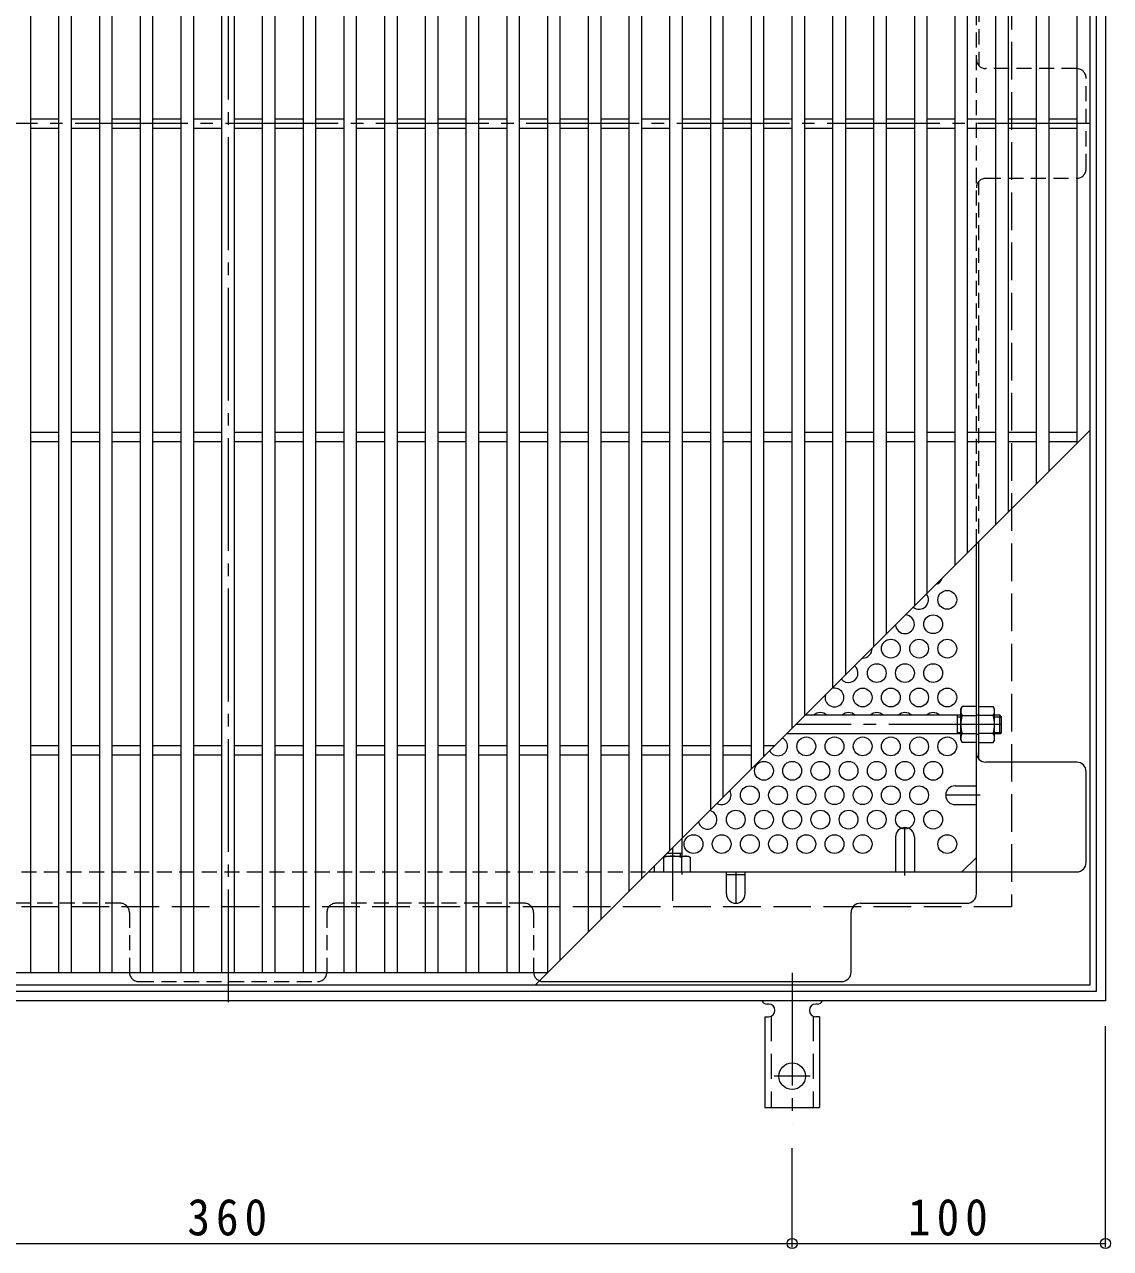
# Model space of a CAD drawing. Units: millimetres at full size, sheet at 1:4. Extents: x -912 to 1076, y -781 to 765.
# Drawn here: x -559.7 to -213.1, y -15.8 to 374.7 of the extents above; entities that cross this region are included whole.
import ezdxf

# ---------------------------------------------------------------- set-up
doc = ezdxf.new("R2010")
doc.units = ezdxf.units.MM
doc.header["$LTSCALE"] = 4
doc.header["$PDMODE"] = 32
doc.header["$PDSIZE"] = 3.2
for name, pattern in [('CHAIN1', [8, 5, -1, 1, -1]), ('CHAIN2', [12, 9, -1, 1, -1]), ('DASHED1', [1.8, 1.2, -0.6]), ('DASHED2', [3, 2, -1]), ('DASHED3', [4, 3, -1])]:
    doc.linetypes.add(name, pattern=pattern)
for name, color, linetype, lineweight in [('A-1_躯体', 2, 'Continuous', 9), ('A-2_仕上', 3, 'Continuous', 9), ('A-4_その他', 7, 'Continuous', 9), ('A-6_寸法', 2, 'Continuous', 9), ('A-7_ハッチ', 2, 'Continuous', 9), ('A-8_記号', 2, 'Continuous', 9), ('A-A_ﾊｯﾁ-ﾜｸ', 3, 'Continuous', 9), ('A-B_ﾊｯﾁ', 2, 'Continuous', 9), ('A-E_補助線', 3, 'Continuous', 9)]:
    doc.layers.add(name, color=color, linetype=linetype, lineweight=lineweight)
doc.styles.add('ＭＳ ゴシック', font='')
doc.styles.get('ＭＳ ゴシック').set_extended_font_data('MS Gothic')

msp = doc.modelspace()

# ---------------------------------------------------------------- linework, layer by layer
at = {"layer": 'A-1_躯体'}
for p, q in [((-214.713, 623.162), (-214.713, 63.162)), ((-217.713, 620.162), (-217.713, 66.162)), ((-214.713, 63.162), (-774.713, 63.162)), ((-217.713, 66.162), (-771.713, 66.162))]:
    msp.add_line(p, q, dxfattribs=at)
at = {"layer": 'A-1_躯体', "linetype": 'DASHED3'}
for p, q in [((-244.713, 593.161), (-244.713, 93.162)), ((-244.713, 93.162), (-744.713, 93.162))]:
    msp.add_line(p, q, dxfattribs=at)
at = {"layer": 'A-2_仕上'}
for p, q in [((-219.713, 618.162), (-219.713, 68.162)), ((-557.713, 72.162), (-557.713, 614.161)), ((-548.713, 72.162), (-548.713, 614.161)), ((-544.713, 72.162), (-544.713, 614.161)), ((-535.713, 72.162), (-535.713, 614.161)), ((-531.713, 72.162), (-531.713, 614.161)), ((-522.713, 72.162), (-522.713, 614.161)), ((-518.713, 72.162), (-518.713, 614.161)), ((-509.713, 72.162), (-509.713, 614.161)), ((-505.713, 72.162), (-505.713, 614.161)), ((-496.713, 72.162), (-496.713, 614.161)), ((-492.713, 72.162), (-492.713, 614.161)), ((-483.713, 72.162), (-483.713, 614.161)), ((-479.713, 72.162), (-479.713, 614.161)), ((-470.713, 72.162), (-470.713, 614.161)), ((-466.713, 72.162), (-466.713, 614.161)), ((-457.713, 72.162), (-457.713, 614.161)), ((-453.713, 72.162), (-453.713, 614.161)), ((-444.713, 72.162), (-444.713, 614.161)), ((-440.713, 72.162), (-440.713, 614.161)), ((-431.713, 72.162), (-431.713, 614.161)), ((-427.713, 72.162), (-427.713, 614.161)), ((-418.713, 72.162), (-418.713, 614.161)), ((-414.713, 72.162), (-414.713, 614.161)), ((-405.713, 72.162), (-405.713, 614.161)), ((-401.713, 72.162), (-401.713, 614.161)), ((-392.713, 72.162), (-392.713, 614.161)), ((-388.713, 76.162), (-388.713, 614.161)), ((-379.713, 85.162), (-379.713, 614.161)), ((-375.713, 89.162), (-375.713, 614.161)), ((-366.713, 98.162), (-366.713, 614.161)), ((-362.713, 102.162), (-362.713, 614.161)), ((-353.713, 111.162), (-353.713, 614.161)), ((-349.713, 115.162), (-349.713, 614.161)), ((-340.713, 124.162), (-340.713, 614.161)), ((-336.713, 128.162), (-336.713, 614.161)), ((-327.713, 137.162), (-327.713, 614.161)), ((-323.713, 141.162), (-323.713, 614.161)), ((-314.713, 150.162), (-314.713, 614.161)), ((-310.713, 154.162), (-310.713, 614.161)), ((-301.713, 163.162), (-301.713, 614.161)), ((-297.713, 614.161), (-297.713, 167.162)), ((-288.713, 614.161), (-288.713, 176.162)), ((-284.713, 614.161), (-284.713, 180.162)), ((-275.713, 614.161), (-275.713, 189.162)), ((-271.713, 614.161), (-271.713, 193.162)), ((-262.713, 202.163), (-262.713, 614.161)), ((-258.713, 206.163), (-258.713, 614.161)), ((-249.713, 215.163), (-249.713, 614.161)), ((-245.713, 219.163), (-245.713, 614.161)), ((-236.713, 228.163), (-236.713, 614.161)), ((-232.713, 232.163), (-232.713, 614.161)), ((-223.713, 241.162), (-223.713, 614.161)), ((-557.713, 344.662), (-548.713, 344.662)), ((-544.713, 344.662), (-535.713, 344.662)), ((-531.713, 344.662), (-522.713, 344.662)), ((-518.713, 344.662), (-509.713, 344.662)), ((-505.713, 344.662), (-496.713, 344.662)), ((-492.713, 344.662), (-483.713, 344.662)), ((-479.713, 344.662), (-470.713, 344.662)), ((-466.713, 344.662), (-457.713, 344.662)), ((-453.713, 344.662), (-444.713, 344.662)), ((-440.713, 344.662), (-431.713, 344.662)), ((-427.713, 344.662), (-418.713, 344.662)), ((-414.713, 344.662), (-405.713, 344.662)), ((-401.713, 344.662), (-392.713, 344.662)), ((-388.713, 344.662), (-379.713, 344.662)), ((-375.713, 344.662), (-366.713, 344.662)), ((-362.713, 344.662), (-353.713, 344.662)), ((-349.713, 344.662), (-340.713, 344.662)), ((-336.713, 344.662), (-327.713, 344.662)), ((-323.713, 344.662), (-314.713, 344.662)), ((-310.713, 344.662), (-301.713, 344.662)), ((-297.713, 344.662), (-288.713, 344.662)), ((-284.713, 344.662), (-275.713, 344.662)), ((-271.713, 344.662), (-262.713, 344.662)), ((-258.713, 344.662), (-249.713, 344.662)), ((-245.713, 344.662), (-236.713, 344.662)), ((-232.713, 344.662), (-223.712, 344.662)), ((-557.713, 341.662), (-548.713, 341.662)), ((-544.713, 341.662), (-535.713, 341.662)), ((-531.713, 341.662), (-522.713, 341.662)), ((-518.713, 341.662), (-509.713, 341.662)), ((-505.713, 341.662), (-496.713, 341.662)), ((-492.713, 341.662), (-483.713, 341.662)), ((-479.713, 341.662), (-470.713, 341.662)), ((-466.713, 341.662), (-457.713, 341.662)), ((-453.713, 341.662), (-444.713, 341.662)), ((-440.713, 341.662), (-431.713, 341.662)), ((-427.713, 341.662), (-418.713, 341.662)), ((-414.713, 341.662), (-405.713, 341.662)), ((-401.713, 341.662), (-392.713, 341.662)), ((-388.713, 341.662), (-379.713, 341.662)), ((-375.713, 341.662), (-366.713, 341.662)), ((-362.713, 341.662), (-353.713, 341.662)), ((-349.713, 341.662), (-340.713, 341.662)), ((-336.713, 341.662), (-327.713, 341.662)), ((-323.713, 341.662), (-314.713, 341.662)), ((-310.713, 341.662), (-301.713, 341.662)), ((-297.713, 341.662), (-288.713, 341.662)), ((-284.713, 341.662), (-275.713, 341.662)), ((-271.713, 341.662), (-262.713, 341.662)), ((-258.713, 341.662), (-249.713, 341.662)), ((-245.713, 341.662), (-236.713, 341.662)), ((-232.713, 341.662), (-223.712, 341.662)), ((-557.713, 244.662), (-548.713, 244.662)), ((-544.713, 244.662), (-535.713, 244.662)), ((-531.713, 244.662), (-522.713, 244.662)), ((-518.713, 244.662), (-509.713, 244.662)), ((-505.713, 244.662), (-496.713, 244.662)), ((-492.713, 244.662), (-483.713, 244.662)), ((-479.713, 244.662), (-470.713, 244.662)), ((-466.713, 244.662), (-457.713, 244.662)), ((-453.713, 244.662), (-444.713, 244.662)), ((-440.713, 244.662), (-431.713, 244.662)), ((-427.713, 244.662), (-418.713, 244.662)), ((-414.713, 244.662), (-405.713, 244.662)), ((-401.713, 244.662), (-392.713, 244.662)), ((-388.713, 244.662), (-379.713, 244.662)), ((-375.713, 244.662), (-366.713, 244.662)), ((-362.713, 244.662), (-353.713, 244.662)), ((-349.713, 244.662), (-340.713, 244.662)), ((-336.713, 244.662), (-327.713, 244.662)), ((-323.713, 244.662), (-314.713, 244.662)), ((-310.713, 244.662), (-301.713, 244.662)), ((-297.713, 244.662), (-288.713, 244.662)), ((-284.713, 244.662), (-275.713, 244.662)), ((-271.713, 244.662), (-262.713, 244.662)), ((-258.713, 244.662), (-249.713, 244.662)), ((-245.713, 244.662), (-236.713, 244.662)), ((-232.713, 244.662), (-223.712, 244.662)), ((-557.713, 241.662), (-548.713, 241.662)), ((-544.713, 241.662), (-535.713, 241.662)), ((-531.713, 241.662), (-522.713, 241.662)), ((-518.713, 241.662), (-509.713, 241.662)), ((-505.713, 241.662), (-496.713, 241.662)), ((-492.713, 241.662), (-483.713, 241.662)), ((-479.713, 241.662), (-470.713, 241.662)), ((-466.713, 241.662), (-457.713, 241.662)), ((-453.713, 241.662), (-444.713, 241.662)), ((-440.713, 241.662), (-431.713, 241.662)), ((-427.713, 241.662), (-418.713, 241.662)), ((-414.713, 241.662), (-405.713, 241.662)), ((-401.713, 241.662), (-392.713, 241.662)), ((-388.713, 241.662), (-379.713, 241.662)), ((-375.713, 241.662), (-366.713, 241.662)), ((-362.713, 241.662), (-353.713, 241.662)), ((-349.713, 241.662), (-340.713, 241.662)), ((-336.713, 241.662), (-327.713, 241.662)), ((-323.713, 241.662), (-314.713, 241.662)), ((-310.713, 241.662), (-301.713, 241.662)), ((-297.713, 241.662), (-288.713, 241.662)), ((-284.713, 241.662), (-275.713, 241.662)), ((-271.713, 241.662), (-262.713, 241.662)), ((-258.713, 241.662), (-249.713, 241.662)), ((-245.713, 241.662), (-236.713, 241.662)), ((-232.713, 241.662), (-223.712, 241.662)), ((-557.713, 144.662), (-548.713, 144.662)), ((-544.713, 144.662), (-535.713, 144.662)), ((-531.713, 144.662), (-522.713, 144.662)), ((-518.713, 144.662), (-509.713, 144.662)), ((-505.713, 144.662), (-496.713, 144.662)), ((-492.713, 144.662), (-483.713, 144.662)), ((-479.713, 144.662), (-470.713, 144.662)), ((-466.713, 144.662), (-457.713, 144.662)), ((-453.713, 144.662), (-444.713, 144.662)), ((-440.713, 144.662), (-431.713, 144.662)), ((-427.713, 144.662), (-418.713, 144.662)), ((-414.713, 144.662), (-405.713, 144.662)), ((-401.713, 144.662), (-392.713, 144.662)), ((-388.713, 144.662), (-379.713, 144.662)), ((-375.713, 144.662), (-366.713, 144.662)), ((-362.713, 144.662), (-353.713, 144.662)), ((-349.713, 144.662), (-340.713, 144.662)), ((-336.713, 144.662), (-327.713, 144.662)), ((-323.713, 144.662), (-320.213, 144.662)), ((-557.713, 141.662), (-548.713, 141.662)), ((-544.713, 141.662), (-535.713, 141.662)), ((-531.713, 141.662), (-522.713, 141.662)), ((-518.713, 141.662), (-509.713, 141.662)), ((-505.713, 141.662), (-496.713, 141.662)), ((-492.713, 141.662), (-483.713, 141.662)), ((-479.713, 141.662), (-470.713, 141.662)), ((-466.713, 141.662), (-457.713, 141.662)), ((-453.713, 141.662), (-444.713, 141.662)), ((-440.713, 141.662), (-431.713, 141.662)), ((-427.713, 141.662), (-418.713, 141.662)), ((-414.713, 141.662), (-405.713, 141.662)), ((-401.713, 141.662), (-392.713, 141.662)), ((-388.713, 141.662), (-379.713, 141.662)), ((-375.713, 141.662), (-366.713, 141.662)), ((-362.713, 141.662), (-353.713, 141.662)), ((-349.713, 141.662), (-340.713, 141.662)), ((-336.713, 141.662), (-327.713, 141.662)), ((-323.713, 141.662), (-323.214, 141.662)), ((-392.714, 72.162), (-769.713, 72.162)), ((-219.713, 68.162), (-769.713, 68.162))]:
    msp.add_line(p, q, dxfattribs=at)
at = {"layer": 'A-4_その他'}
for p, q in [((-214.713, -15.415), (-214.713, 55.162)), ((-314.713, -15.415), (-314.713, 16.162)), ((-674.712, -14.215), (-314.713, -14.215)), ((-314.713, -14.215), (-214.713, -14.215))]:
    msp.add_line(p, q, dxfattribs=at)
for p in [(-314.713, -14.215), (-214.713, -14.215)]:
    msp.add_point(p, dxfattribs=at)
at = {"layer": 'A-6_寸法'}
for centre in [(-265.213, 191.175), (-269.713, 183.38), (-283.213, 175.586), (-274.213, 175.586), (-265.213, 175.586), (-287.713, 167.792), (-278.713, 167.792), (-269.713, 167.792), (-292.213, 159.998), (-283.213, 159.998), (-274.213, 159.998), (-265.213, 159.998), (-310.213, 144.409), (-301.213, 144.409), (-292.213, 144.409), (-283.213, 144.409), (-274.213, 144.409), (-265.213, 144.409), (-323.713, 136.615), (-314.713, 136.615), (-305.713, 136.615), (-296.713, 136.615), (-287.713, 136.615), (-278.713, 136.615), (-269.713, 136.615), (-328.213, 128.821), (-319.213, 128.821), (-310.213, 128.821), (-301.213, 128.821), (-292.213, 128.821), (-283.213, 128.821), (-274.213, 128.821), (-332.713, 121.027), (-323.713, 121.027), (-314.713, 121.027), (-305.713, 121.027), (-296.713, 121.027), (-287.713, 121.027), (-278.713, 121.027), (-269.713, 121.027), (-346.213, 113.232), (-337.213, 113.232), (-328.213, 113.232), (-319.213, 113.232), (-310.213, 113.232), (-301.213, 113.232), (-292.213, 113.232), (-265.213, 113.232)]:
    msp.add_circle(centre, 3, dxfattribs=at)
for centre, start, end in [((-269.713, 198.969), 288.78971, 341.21029), ((-274.213, 191.175), 231.93377, 38.06623), ((-278.713, 183.38), 184.02458, 85.97542), ((-292.213, 175.586), 268.56112, 1.43888), ((-296.713, 167.792), 219.99003, 50.00997), ((-301.213, 159.998), 165.25559, 104.74441), ((-305.713, 152.204), 45.92, 134.08), ((-296.713, 152.204), 45.92, 134.08), ((-287.713, 152.204), 45.92, 134.08), ((-278.713, 152.204), 45.92, 134.08), ((-269.713, 152.204), 45.92, 134.08), ((-319.213, 144.409), 207.81966, 62.18034), ((-337.213, 128.821), 240.8444, 29.1556), ((-341.713, 121.027), 194.77273, 75.22727)]:
    msp.add_arc(centre, 3, start, end, dxfattribs=at)
at = {"layer": 'A-7_ハッチ', "linetype": 'CHAIN2'}
for p, q in [((-494.713, 626.759), (-494.713, 59.565)), ((-219.556, 343.162), (-769.438, 343.162))]:
    msp.add_line(p, q, dxfattribs=at)
at = {"layer": 'A-7_ハッチ', "linetype": 'DASHED1'}
for p, q in [((-255.913, 208.963), (-255.913, 588.966)), ((-255.113, 546.009), (-255.113, 361.623)), ((-223.909, 360.663), (-252.913, 360.663)), ((-220.909, 328.662), (-220.909, 357.663)), ((-255.113, 140.32), (-255.113, 324.701)), ((-252.913, 325.662), (-223.909, 325.662)), ((-255.113, 154.359), (-255.913, 154.359)), ((-255.113, 148.159), (-255.913, 148.159)), ((-733.513, 104.359), (-360.517, 104.359)), ((-349.913, 104.359), (-349.913, 103.559)), ((-529.213, 94.359), (-589.213, 94.359)), ((-400.213, 94.359), (-460.213, 94.359)), ((-526.213, 91.359), (-526.213, 72.359)), ((-463.213, 91.359), (-463.213, 72.359)), ((-397.213, 91.359), (-397.213, 72.359)), ((-523.213, 69.359), (-466.213, 69.359))]:
    msp.add_line(p, q, dxfattribs=at)
at = {"layer": 'A-7_ハッチ'}
for p, q in [((-255.913, 97.359), (-255.913, 208.963)), ((-255.113, 140.32), (-255.113, 209.763)), ((-223.909, 139.36), (-252.913, 139.36)), ((-220.909, 107.359), (-220.909, 136.36)), ((-260.525, 104.359), (-255.913, 108.971)), ((-360.517, 104.359), (-223.909, 104.359)), ((-335.713, 103.559), (-329.713, 103.559)), ((-292.914, 94.359), (-258.913, 94.359)), ((-295.914, 72.359), (-295.914, 91.359)), ((-394.213, 69.359), (-298.914, 69.359))]:
    msp.add_line(p, q, dxfattribs=at)
at = {"layer": 'A-7_ハッチ', "linetype": 'DASHED1'}
for centre, start, end in [((-252.913, 363.663), 180, 270), ((-223.909, 357.663), 0, 90), ((-223.909, 328.662), 270, 0), ((-252.913, 322.662), 90, 180), ((-529.213, 91.359), 0, 90), ((-460.213, 91.359), 90, 180), ((-400.213, 91.359), 0, 90), ((-523.213, 72.359), 180, 270), ((-466.213, 72.359), 270, 0), ((-394.213, 72.359), 180, 248.56473)]:
    msp.add_arc(centre, 3, start, end, dxfattribs=at)
at = {"layer": 'A-7_ハッチ'}
for centre, start, end in [((-252.913, 142.36), 180, 270), ((-223.909, 136.36), 0, 90), ((-223.909, 107.359), 270, 0), ((-292.914, 91.359), 90, 180), ((-258.913, 97.359), 270, 0), ((-298.914, 72.359), 270, 0), ((-394.213, 72.359), 248.56473, 270)]:
    msp.add_arc(centre, 3, start, end, dxfattribs=at)
at = {"layer": 'A-8_記号'}
for p, q in [((-262.713, 131.821), (-255.913, 131.821)), ((-262.713, 125.821), (-255.913, 125.821)), ((-281.713, 115.509), (-281.713, 104.359)), ((-275.713, 115.509), (-275.713, 104.359)), ((-335.713, 97.359), (-335.713, 104.359)), ((-329.713, 97.359), (-329.713, 104.359))]:
    msp.add_line(p, q, dxfattribs=at)
at = {"layer": 'A-8_記号', "linetype": 'CHAIN1'}
for p, q in [((-254.713, 128.821), (-265.713, 128.821)), ((-278.713, 103.159), (-278.713, 118.509)), ((-332.713, 104.359), (-332.713, 94.359))]:
    msp.add_line(p, q, dxfattribs=at)
at = {"layer": 'A-8_記号'}
for centre, start, end in [((-262.713, 128.821), 90, 270), ((-278.713, 115.509), 0, 180), ((-332.713, 97.359), 180, 0)]:
    msp.add_arc(centre, 3, start, end, dxfattribs=at)
at = {"layer": 'A-A_ﾊｯﾁ-ﾜｸ', "color": 7, "linetype": 'CHAIN2'}
for p, q in [((-314.713, 72.163), (-314.713, 24.162)), ((-308.937, 39.162), (-320.489, 39.162))]:
    msp.add_line(p, q, dxfattribs=at)
at = {"layer": 'A-A_ﾊｯﾁ-ﾜｸ'}
for p, q in [((-322.208, 62.162), (-322.721, 62.162)), ((-306.713, 62.162), (-307.213, 62.162)), ((-323.463, 58.162), (-322.213, 58.162)), ((-323.463, 58.162), (-323.463, 29.162)), ((-305.963, 58.162), (-307.213, 58.162)), ((-305.963, 58.162), (-305.963, 29.162)), ((-323.463, 29.162), (-305.963, 29.162))]:
    msp.add_line(p, q, dxfattribs=at)
at = {"layer": 'A-A_ﾊｯﾁ-ﾜｸ', "linetype": 'DASHED2'}
for p, q in [((-321.463, 58.308), (-321.463, 29.162)), ((-307.963, 58.308), (-307.963, 29.162))]:
    msp.add_line(p, q, dxfattribs=at)
at = {"layer": 'A-A_ﾊｯﾁ-ﾜｸ'}
msp.add_circle((-314.713, 39.162), 4.25, dxfattribs=at)
for centre, start, end in [((-322.713, 64.162), 209.99928, 269.75838), ((-306.713, 64.162), 270.27597, 330.00049), ((-322.213, 60.162), 270, 89.86671), ((-307.213, 60.162), 90, 270)]:
    msp.add_arc(centre, 2, start, end, dxfattribs=at)
at = {"layer": 'A-B_ﾊｯﾁ'}
for p, q in [((-260.913, 156.359), (-260.48, 157.109)), ((-260.913, 146.359), (-260.913, 156.359)), ((-255.913, 157.109), (-260.48, 157.109)), ((-255.913, 145.609), (-255.913, 157.109)), ((-255.113, 145.609), (-255.113, 157.109)), ((-255.113, 157.109), (-250.546, 157.109)), ((-250.113, 156.359), (-250.546, 157.109)), ((-250.113, 146.359), (-250.113, 156.359)), ((-260.48, 154.222), (-255.913, 154.222)), ((-250.546, 154.222), (-255.113, 154.222)), ((-260.48, 148.495), (-255.913, 148.495)), ((-250.546, 148.495), (-255.113, 148.495)), ((-260.913, 146.359), (-260.48, 145.609)), ((-255.913, 145.609), (-260.48, 145.609)), ((-255.113, 145.609), (-250.546, 145.609)), ((-250.113, 146.359), (-250.546, 145.609)), ((-355.517, 109.359), (-347.913, 109.359)), ((-347.913, 109.359), (-347.163, 108.926)), ((-358.663, 104.359), (-358.663, 106.213)), ((-355.776, 108.926), (-355.776, 104.359)), ((-350.05, 108.926), (-350.05, 104.359))]:
    msp.add_line(p, q, dxfattribs=at)
at = {"layer": 'A-B_ﾊｯﾁ', "color": 3}
for p, q in [((-260.913, 154.359), (-310.517, 154.359)), ((-261.913, 148.359), (-261.913, 154.359)), ((-261.913, 153.859), (-260.913, 153.859)), ((-248.413, 154.359), (-250.113, 154.359)), ((-250.113, 153.859), (-247.913, 153.859)), ((-248.413, 148.359), (-248.413, 154.359)), ((-248.413, 154.359), (-247.913, 153.859)), ((-247.913, 148.859), (-247.913, 153.859)), ((-261.913, 148.859), (-260.913, 148.859)), ((-250.113, 148.859), (-247.913, 148.859)), ((-248.413, 148.359), (-247.913, 148.859)), ((-260.913, 148.359), (-316.517, 148.359)), ((-248.413, 148.359), (-250.113, 148.359)), ((-349.913, 114.963), (-349.913, 109.359)), ((-355.413, 109.463), (-355.413, 109.359)), ((-354.517, 110.359), (-349.913, 110.359)), ((-350.413, 110.359), (-350.413, 109.359))]:
    msp.add_line(p, q, dxfattribs=at)
at = {"layer": 'A-B_ﾊｯﾁ', "color": 3, "linetype": 'CHAIN2'}
for p, q in [((-247.913, 151.359), (-313.517, 151.359)), ((-352.913, 111.963), (-352.913, 95.126))]:
    msp.add_line(p, q, dxfattribs=at)
at = {"layer": 'A-B_ﾊｯﾁ'}
msp.add_lwpolyline([(-358.663, 104.359), (-347.163, 104.359), (-347.163, 108.926)], dxfattribs=at)
for centre, radius, start, end in [((-257.631, 155.464), 3.29, 149.99998, 176.07924), ((-253.395, 155.464), 3.29, 3.92076, 30.00002), ((-258.178, 155.699), 2.735, 180.2103, 212.68507), ((-251.23, 151.359), 9.683, 162.79973, 197.20026), ((-252.848, 155.699), 2.735, 327.31493, 359.7897), ((-259.796, 151.359), 9.683, 342.79974, 17.20027), ((-258.178, 147.019), 2.735, 147.31491, 179.78969), ((-252.848, 147.019), 2.735, 0.21031, 32.68509), ((-257.631, 147.253), 3.29, 183.92075, 210), ((-253.395, 147.253), 3.29, 330, 356.07925), ((-352.913, 99.676), 9.683, 72.79973, 107.20026), ((-348.573, 106.624), 2.735, 90.2103, 122.68507), ((-348.808, 106.077), 3.29, 59.99998, 86.07924), ((-357.253, 106.624), 2.735, 57.31491, 59.9618)]:
    msp.add_arc(centre, radius, start, end, dxfattribs=at)
at = {"layer": 'A-E_補助線'}
msp.add_line((-219.713, 245.162), (-396.713, 68.163), dxfattribs=at)

# ---------------------------------------------------------------- texts
at = {"layer": 'A-4_その他', "color": 2, "char_height": 11.73, "attachment_point": 7, "style": 'ＭＳ ゴシック'}
for s, insert in [('\\T1.27;\\W0.9;360', (-507.713, -11.815)), ('\\T1.27;\\W0.9;100', (-277.713, -11.815))]:
    msp.add_mtext(s, dxfattribs=dict(at, insert=insert))

doc.saveas('drawing.dxf')
